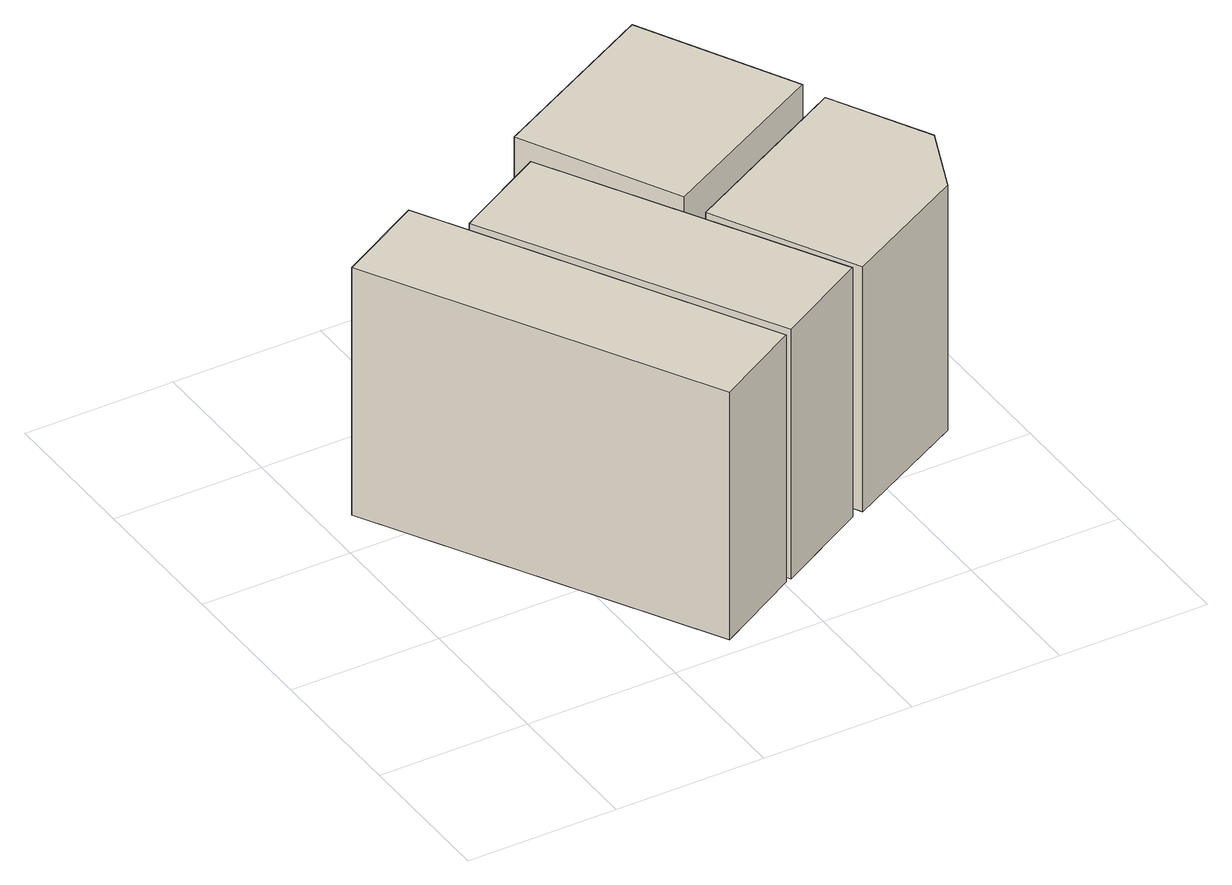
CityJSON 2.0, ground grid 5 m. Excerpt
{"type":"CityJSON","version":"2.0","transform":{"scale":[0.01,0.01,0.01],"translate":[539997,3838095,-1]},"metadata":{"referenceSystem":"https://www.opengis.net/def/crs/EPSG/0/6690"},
"CityObjects":{
"building1":{"type":"Building","attributes":{"計測周辺長":31.54,"1/2500図郭":46,"区名":"此花区","町丁目名称":"酉島６丁目","街区番号":1,"class":"3001","usage":"411","measuredHeight":8.8,"storeysAboveGround":3,"BuildingDetailAttribute.buildingRoofEdgeArea":48.93,"BuildingDetailAttribute.buildingStructureType":"601","BuildingDetailAttribute.buildingStructureOrgType":"1","BuildingDetailAttribute.detailedUsage":"1110","BuildingDetailAttribute.specifiedBuildingCoverageRate":0.8,"BuildingDetailAttribute.surveyYear":2017,"BuildingRiverFloodingRiskAttribute.description":"1","BuildingRiverFloodingRiskAttribute.rank":"3","BuildingRiverFloodingRiskAttribute.depth":3.6,"BuildingRiverFloodingRiskAttribute.adminType":"1","BuildingRiverFloodingRiskAttribute.scale":"2","BuildingRiverFloodingRiskAttribute.duration":57.03,"BuildingTsunamiRiskAttribute.description":"1","BuildingTsunamiRiskAttribute.rank":"2","BuildingTsunamiRiskAttribute.depth":2.65,"BuildingHighTideRiskAttribute.description":"1","BuildingHighTideRiskAttribute.rank":"4","BuildingHighTideRiskAttribute.depth":6.58,"BuildingIDAttribute.prefecture":"27","BuildingIDAttribute.city":"27104"},"geometry":[{"type":"Solid","lod":"1","boundaries":[[[[0,1,2,3]],[[2,4,5,3]],[[1,6,4,2]],[[0,7,6,1]],[[3,5,7,0]],[[4,6,7,5]]]]}]},
"building2":{"type":"Building","attributes":{"計測周辺長":29.02,"1/2500図郭":46,"区名":"此花区","町丁目名称":"酉島６丁目","街区番号":1,"class":"3001","usage":"411","measuredHeight":8.9,"storeysAboveGround":3,"BuildingDetailAttribute.buildingRoofEdgeArea":35.16,"BuildingDetailAttribute.buildingStructureType":"601","BuildingDetailAttribute.buildingStructureOrgType":"1","BuildingDetailAttribute.detailedUsage":"1110","BuildingDetailAttribute.specifiedBuildingCoverageRate":0.8,"BuildingDetailAttribute.surveyYear":2017,"BuildingRiverFloodingRiskAttribute.description":"1","BuildingRiverFloodingRiskAttribute.rank":"3","BuildingRiverFloodingRiskAttribute.depth":3.6,"BuildingRiverFloodingRiskAttribute.adminType":"1","BuildingRiverFloodingRiskAttribute.scale":"2","BuildingRiverFloodingRiskAttribute.duration":57.03,"BuildingTsunamiRiskAttribute.description":"1","BuildingTsunamiRiskAttribute.rank":"2","BuildingTsunamiRiskAttribute.depth":2.96,"BuildingHighTideRiskAttribute.description":"1","BuildingHighTideRiskAttribute.rank":"4","BuildingHighTideRiskAttribute.depth":6.88,"BuildingIDAttribute.prefecture":"27","BuildingIDAttribute.city":"27104"},"geometry":[{"type":"Solid","lod":"1","boundaries":[[[[8,9,10,11,12]],[[11,13,14,12]],[[10,15,13,11]],[[9,16,15,10]],[[8,17,16,9]],[[12,14,17,8]],[[13,15,16,17,14]]]]}]},
"building3":{"type":"Building","attributes":{"計測周辺長":27.58,"1/2500図郭":46,"区名":"此花区","町丁目名称":"酉島６丁目","街区番号":1,"class":"3001","usage":"411","measuredHeight":9,"storeysAboveGround":3,"BuildingDetailAttribute.buildingRoofEdgeArea":47.1,"BuildingDetailAttribute.buildingStructureType":"601","BuildingDetailAttribute.buildingStructureOrgType":"1","BuildingDetailAttribute.detailedUsage":"1110","BuildingDetailAttribute.specifiedBuildingCoverageRate":0.8,"BuildingDetailAttribute.surveyYear":2017,"BuildingRiverFloodingRiskAttribute.description":"1","BuildingRiverFloodingRiskAttribute.rank":"3","BuildingRiverFloodingRiskAttribute.depth":3.6,"BuildingRiverFloodingRiskAttribute.adminType":"1","BuildingRiverFloodingRiskAttribute.scale":"2","BuildingRiverFloodingRiskAttribute.duration":57.03,"BuildingTsunamiRiskAttribute.description":"1","BuildingTsunamiRiskAttribute.rank":"2","BuildingTsunamiRiskAttribute.depth":2.53,"BuildingHighTideRiskAttribute.description":"1","BuildingHighTideRiskAttribute.rank":"4","BuildingHighTideRiskAttribute.depth":6.45,"BuildingIDAttribute.prefecture":"27","BuildingIDAttribute.city":"27104"},"geometry":[{"type":"Solid","lod":"1","boundaries":[[[[18,19,20,21]],[[20,22,23,21]],[[19,24,22,20]],[[18,25,24,19]],[[21,23,25,18]],[[22,24,25,23]]]]}]},
"building4":{"type":"Building","attributes":{"計測周辺長":28.02,"1/2500図郭":46,"区名":"此花区","町丁目名称":"酉島６丁目","街区番号":1,"class":"3001","usage":"411","measuredHeight":8.7,"storeysAboveGround":3,"BuildingDetailAttribute.buildingRoofEdgeArea":45.46,"BuildingDetailAttribute.buildingStructureType":"601","BuildingDetailAttribute.buildingStructureOrgType":"1","BuildingDetailAttribute.detailedUsage":"1110","BuildingDetailAttribute.specifiedBuildingCoverageRate":0.8,"BuildingDetailAttribute.surveyYear":2017,"BuildingRiverFloodingRiskAttribute.description":"1","BuildingRiverFloodingRiskAttribute.rank":"3","BuildingRiverFloodingRiskAttribute.depth":3.6,"BuildingRiverFloodingRiskAttribute.adminType":"1","BuildingRiverFloodingRiskAttribute.scale":"2","BuildingRiverFloodingRiskAttribute.duration":57.03,"BuildingTsunamiRiskAttribute.description":"1","BuildingTsunamiRiskAttribute.rank":"2","BuildingTsunamiRiskAttribute.depth":2.96,"BuildingHighTideRiskAttribute.description":"1","BuildingHighTideRiskAttribute.rank":"4","BuildingHighTideRiskAttribute.depth":6.88,"BuildingIDAttribute.prefecture":"27","BuildingIDAttribute.city":"27104"},"geometry":[{"type":"Solid","lod":"1","boundaries":[[[[26,27,28,29,30]],[[29,31,32,30]],[[28,33,31,29]],[[27,34,33,28]],[[26,35,34,27]],[[30,32,35,26]],[[31,33,34,35,32]]]]}]}
},
"vertices":[
[94,1146,14],[385,1309,14],[1002,209,14],[712,46,14],[1002,209,893],[712,46,893],[385,1309,893],[94,1146,893],
[503,1165,4],[522,1176,4],[816,1340,4],[1342,403,4],[1029,228,4],[1342,403,890],[1029,228,890],[816,1340,890],[522,1176,890],[503,1165,890],
[827,1453,8],[1410,1760,8],[1680,1247,8],[1096,941,8],[1680,1247,904],[1096,941,904],[1410,1760,904],[827,1453,904],
[1132,882,2],[1726,1198,2],[1899,873,2],[1803,636,2],[1382,412,2],[1803,636,872],[1382,412,872],[1899,873,872],[1726,1198,872],[1132,882,872]
]}
